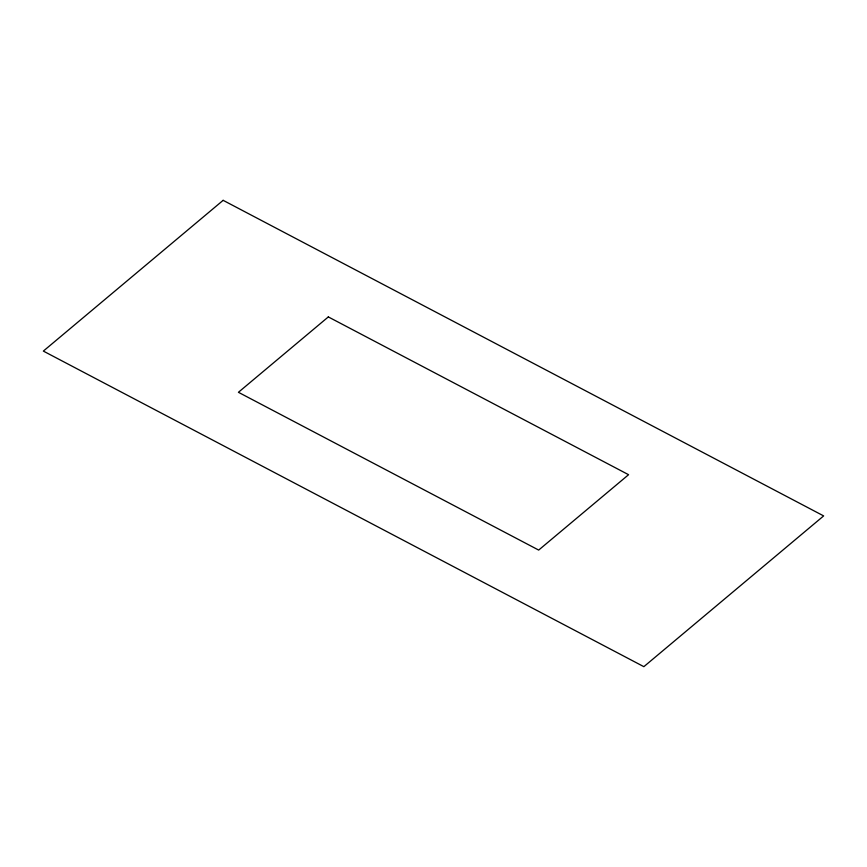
<?xml version="1.0" encoding="UTF-8"?>
<svg xmlns="http://www.w3.org/2000/svg" width="867" height="867" viewBox="0 0 867 867"><rect width="100%" height="100%" fill="white"/><g stroke="black" fill="none" stroke-linecap="round" stroke-linejoin="round"><path stroke-width="1.3" d="M223.144 200.331L43.35 351.092L643.856 666.669L823.65 515.908L223.144 200.331M328.322 316.921L238.425 392.296L538.678 550.079L628.575 474.704L328.322 316.921"/></g></svg>
